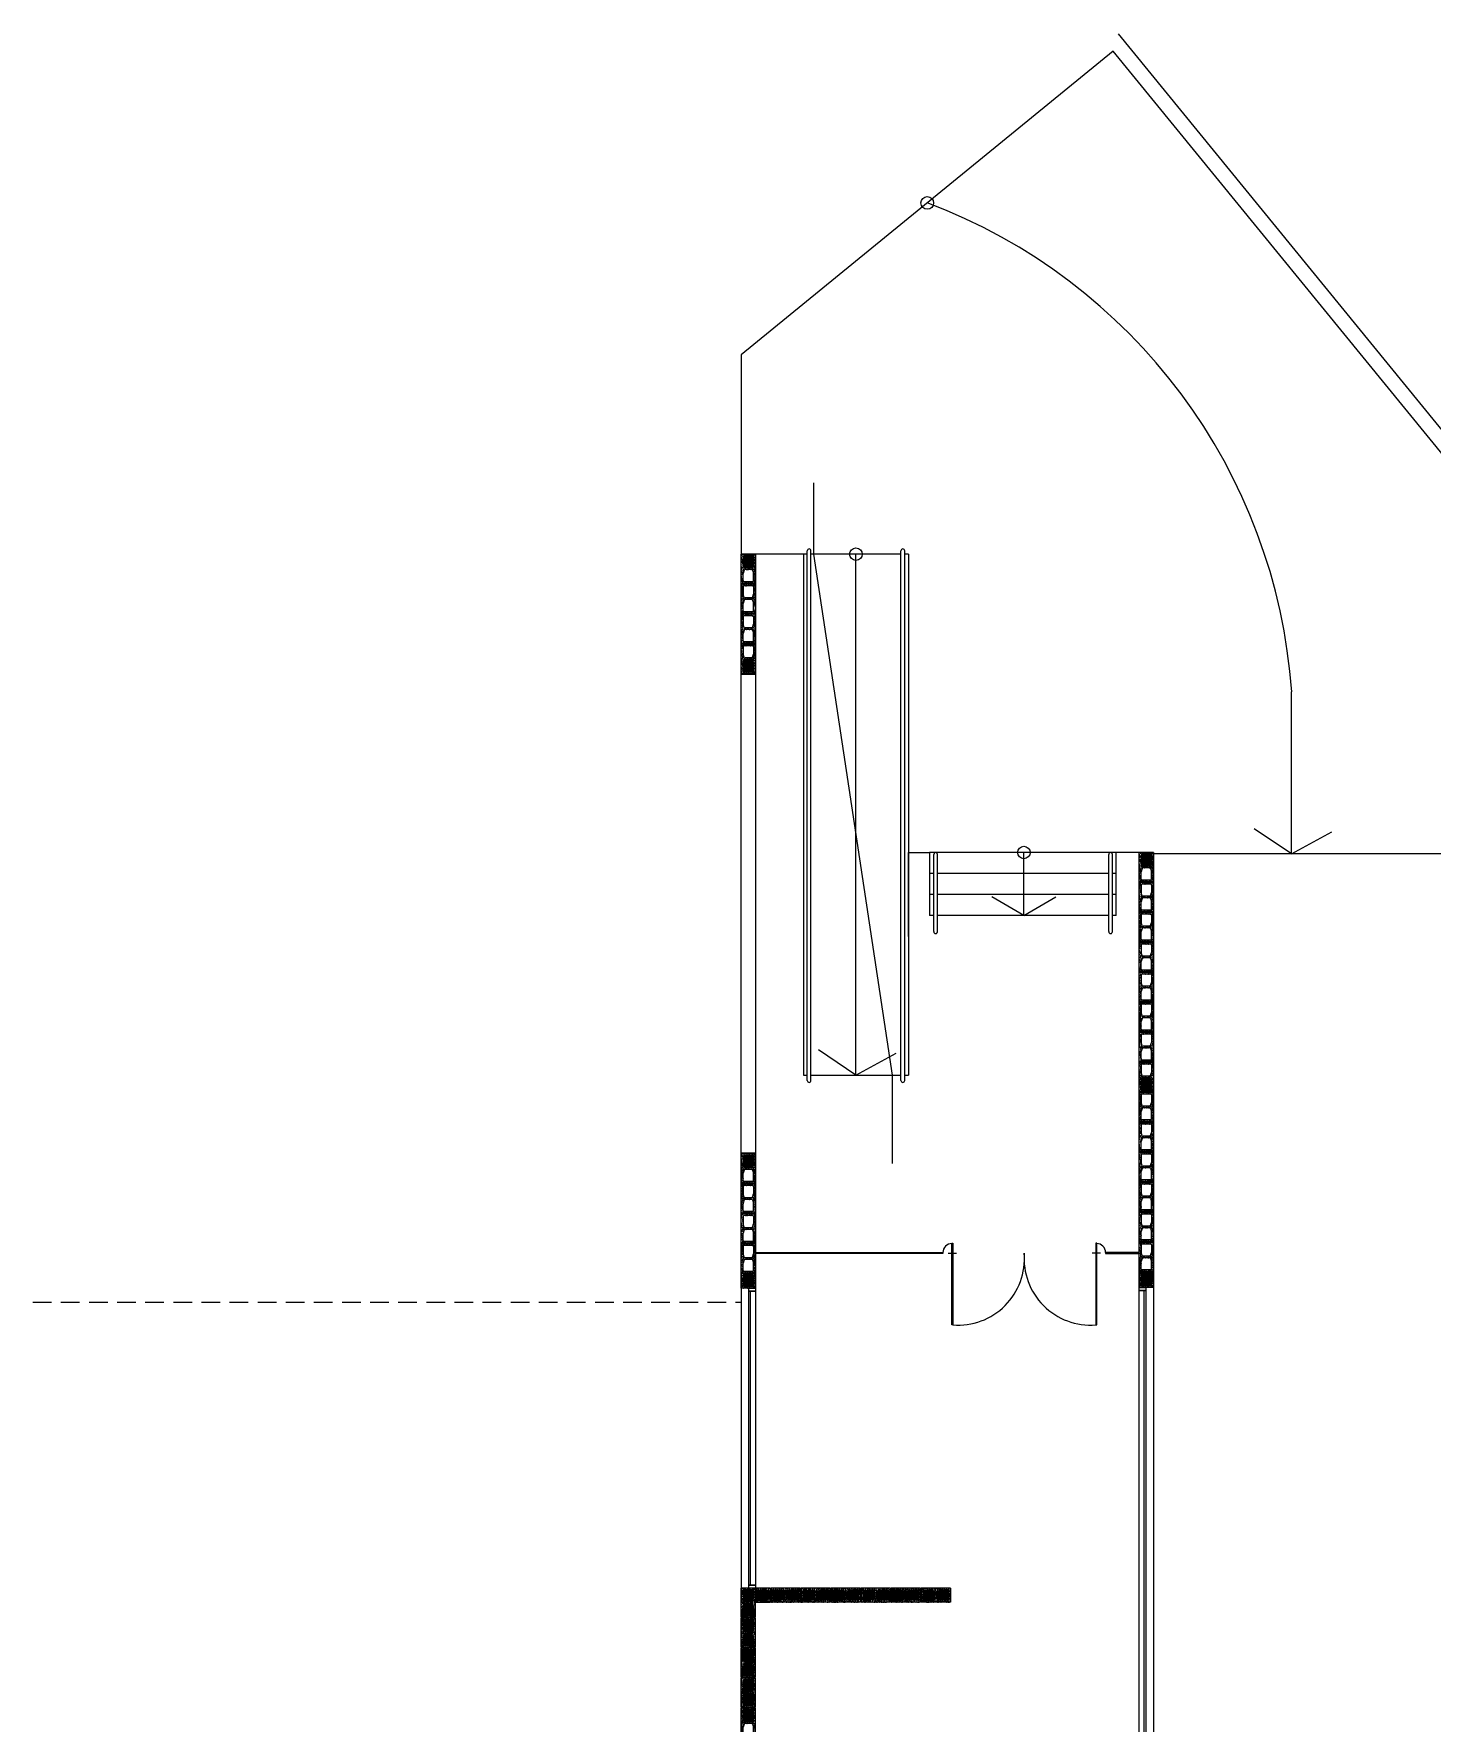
# Model space of a CAD drawing. Header units: millimetres. Extents: x 64 to 283, y 16 to 153.
# Drawn here: x 239.31 to 257.97, y 120.6 to 143.14 of the extents above; entities that cross this region are included whole.
import ezdxf

# ---------------------------------------------------------------- set-up
doc = ezdxf.new("R2010")
doc.units = ezdxf.units.MM
doc.linetypes.add('CONTIN', pattern=[0])
doc.linetypes.add('DASHED2', pattern=[0.375, 0.25, -0.125])
for name, color, linetype, lineweight in [('__VIGA_DE_FUNDACION', 3, 'CONTIN', 0), ('A-CARPINTERIAS', 252, 'Continuous', 0), ('ARQ', 1, 'Continuous', 0), ('HATCH_1', 253, 'Continuous', 0), ('MAMP_BLOQUE_HORMIGON_BLOQU', 67, 'Continuous', 0), ('MURO', 3, 'Continuous', 0), ('MURO_VISTA', 252, 'Continuous', 0)]:
    doc.layers.add(name, color=color, linetype=linetype, lineweight=lineweight)
pattern_1 = [(225, (260.997651, 43.938817), (0.0088388348, -0.0088388348), [])]
pattern_2 = [(315, (329.220826, 134.462684), (0.0088388348, 0.0088388348), [])]
pattern_3 = [(315, (328.820826, 134.462684), (0.0088388348, 0.0088388348), [])]
pattern_4 = [(315, (328.420826, 134.462684), (0.0088388348, 0.0088388348), [])]
pattern_5 = [(315, (328.020826, 134.462684), (0.0088388348, 0.0088388348), [])]
pattern_6 = [(315, (327.620826, 134.46404), (0.0088388348, 0.0088388348), [])]
pattern_7 = [(315, (329.620826, 134.462684), (0.0088388348, 0.0088388348), [])]
pattern_8 = [(225, (260.997651, 43.538817), (0.0088388348, -0.0088388348), [])]
pattern_9 = [(225, (260.997651, 43.138817), (0.0088388348, -0.0088388348), [])]
pattern_10 = [(225, (260.997651, 42.738817), (0.0088388348, -0.0088388348), [])]

# ---------------------------------------------------------------- blocks, each defined once
blk = doc.blocks.new('A$C2D8E3321')
at = {"layer": 'MAMP_BLOQUE_HORMIGON_BLOQU', "linetype": 'Continuous'}
h = blk.add_hatch(dxfattribs=at)
h.set_pattern_fill('AR-CONC', color=253, scale=0.2, style=0)
h.set_pattern_definition([(50, (-279883.144, 27804.65), (36.4369338, -3.187817), [3.81, -41.91]), (355, (-279883.144, 27804.65), (-7.0486843, 38.211369), [3.048, -33.528117]), (100.451445, (-279880.108, 27804.384), (29.3882494, 35.0235504), [3.238002, -35.618049]), (46.1842, (-279883.144, 27814.81), (54.215808, -8.4084656), [5.715, -62.865]), (96.635558, (-279878.626, 27814.11), (47.480827, 49.485225), [4.857005, -53.427122]), (351.184151, (-279883.144, 27814.81), (47.480827, 49.485225), [4.571993, -50.291946]), (21, (-279878.064, 27812.27), (30.3228783, -20.4530396), [3.81, -41.91]), (326, (-279878.064, 27812.27), (12.3604057, 36.837593), [3.048, -33.528]), (71.451445, (-279875.537, 27810.566), (42.683284, 16.3845538), [3.238002, -35.6179875]), (37.5, (-279883.144, 27804.65), (0.61772065, 16.9110078), [0, -33.1216, 0, -34.036, 0, -33.655]), (7.5, (-279883.144, 27804.65), (13.3639325, 20.036115), [0, -19.4056, 0, -32.3596, 0, -12.827]), (327.5, (-279894.472, 27804.65), (27.11811903, -1.1457488), [0, -12.7, 0, -39.624, 0, -52.578]), (317.5, (-279899.552, 27804.65), (29.6258363, 5.0852982), [0, -16.51, 0, -26.3144, 0, -37.338])])
h.paths.add_polyline_path([(0, 190), (0, 0), (390, 0), (390, 190)])
h.paths.add_polyline_path([(214, 150), (256, 163), (356, 163, -0.414214), (368, 151), (368, 39, -0.414214), (356, 27), (256, 27), (214, 39, -0.315202), (206, 51), (206, 139, -0.315202)], flags=16)
h.paths.add_polyline_path([(184, 139), (184, 51, -0.315202), (176, 39), (134, 27), (34, 27, -0.414214), (22, 39), (22, 151, -0.414214), (34, 163), (134, 163), (176, 150, -0.315202)], flags=16)
for p, q in [((390, 190), (0, 190)), ((0, 190), (0, 0)), ((22, 151), (22, 39)), ((34, 163), (134, 163)), ((34, 27), (134, 27)), ((176, 150), (134, 163)), ((176, 39), (134, 27)), ((184, 139), (184, 51)), ((206, 139), (206, 51)), ((214, 150), (256, 163)), ((214, 39), (256, 27)), ((356, 163), (256, 163)), ((356, 27), (256, 27)), ((368, 151), (368, 39)), ((390, 190), (390, 0)), ((390, 0), (0, 0))]:
    blk.add_line(p, q)
for centre, start, end in [((34, 151), 90, 180), ((34, 39), 180, 270), ((172, 139), 0, 69.9797), ((172, 51), 290.0203, 0), ((218, 139), 110.0203, 180), ((218, 51), 180, 249.9797), ((356, 151), 0, 90), ((356, 39), 270, 0)]:
    blk.add_arc(centre, 12, start, end)

msp = doc.modelspace()

# ---------------------------------------------------------------- hatches: boundary and pattern name
at = {"layer": 'HATCH_1', "linetype": 'Continuous'}
h = msp.add_hatch(dxfattribs=at)
h.set_pattern_fill('LINE', color=40, scale=0.1, angle=225)
h.set_pattern_definition([(225, (260.997651, 57.729152), (0.0088388348, -0.0088388348), [])])
h.paths.add_polyline_path([(248.803, 136.013, -0.346235), (248.791, 136.023), (248.779, 136.063), (248.779, 136.163, -0.414214), (248.791, 136.175), (248.903, 136.175, -0.414214), (248.915, 136.163), (248.915, 136.063), (248.902, 136.021, -0.315202), (248.891, 136.013)])
h = msp.add_hatch(dxfattribs=at)
h.set_pattern_fill('LINE', color=40, scale=0.1, angle=225)
h.set_pattern_definition([(225, (260.997651, 56.529152), (0.0088388348, -0.0088388348), [])])
h.paths.add_polyline_path([(248.803, 134.791, 0.346235), (248.791, 134.782), (248.779, 134.741), (248.779, 134.641, 0.414214), (248.791, 134.629), (248.903, 134.629, 0.414214), (248.915, 134.641), (248.915, 134.741), (248.902, 134.784, 0.315202), (248.891, 134.791)])
h = msp.add_hatch(dxfattribs=at)
h.set_pattern_fill('LINE', color=40, scale=0.1, angle=225)
h.set_pattern_definition([(225, (266.307651, 53.749184), (0.0088388348, -0.0088388348), [])])
h.paths.add_polyline_path([(254.113, 132.034, -0.346235), (254.101, 132.043), (254.089, 132.084), (254.089, 132.184, -0.414214), (254.101, 132.196), (254.213, 132.196, -0.414214), (254.225, 132.184), (254.225, 132.084), (254.212, 132.041, -0.315202), (254.201, 132.034)])
h = msp.add_hatch(dxfattribs=at)
h.set_pattern_fill('LINE', color=40, scale=0.1, angle=225)
h.set_pattern_definition([(225, (266.307651, 50.949184), (0.0088388348, -0.0088388348), [])])
h.paths.add_polyline_path([(254.113, 129.212, 0.346235), (254.101, 129.202), (254.089, 129.162), (254.089, 129.062, 0.414214), (254.101, 129.05), (254.213, 129.05, 0.414214), (254.225, 129.062), (254.225, 129.162), (254.212, 129.204, 0.315202), (254.201, 129.212)])
h = msp.add_hatch(dxfattribs=at)
h.set_pattern_fill('LINE', color=40, scale=0.1, angle=225)
h.set_pattern_definition([(225, (260.997612, 49.729152), (0.0088388348, -0.0088388348), [])])
h.paths.add_polyline_path([(248.803, 128.013, -0.346235), (248.791, 128.023), (248.779, 128.063), (248.779, 128.163, -0.414214), (248.791, 128.175), (248.903, 128.175, -0.414214), (248.915, 128.163), (248.915, 128.063), (248.902, 128.021, -0.315202), (248.891, 128.013)])
h = msp.add_hatch(dxfattribs=at)
h.set_pattern_fill('LINE', color=40, scale=0.1, angle=45)
h.set_pattern_definition([(45, (236.697277, 204.875802), (-0.0088388348, 0.0088388348), [])])
h.paths.add_polyline_path([(248.892, 126.591, -0.346235), (248.903, 126.582), (248.916, 126.541), (248.916, 126.441, -0.414214), (248.904, 126.429), (248.792, 126.429, -0.414214), (248.78, 126.441), (248.78, 126.541), (248.793, 126.584, -0.315202), (248.804, 126.591)])
h = msp.add_hatch(dxfattribs=at)
h.set_pattern_fill('LINE', color=40, scale=0.1, angle=45)
h.set_pattern_definition([(45, (242.007309, 204.885802), (-0.0088388348, 0.0088388348), [])])
h.paths.add_polyline_path([(254.202, 126.601, -0.346235), (254.213, 126.592), (254.226, 126.551), (254.226, 126.451, -0.414214), (254.214, 126.439), (254.102, 126.439, -0.414214), (254.09, 126.451), (254.09, 126.551), (254.103, 126.594, -0.315202), (254.114, 126.601)])
h = msp.add_hatch(dxfattribs=at)
h.set_pattern_fill('LINE', color=40, scale=0.1, angle=225)
h.set_pattern_definition(pattern_1)
h.paths.add_polyline_path([(248.803, 122.223, -0.346235), (248.791, 122.232), (248.779, 122.273), (248.779, 122.373, -0.414214), (248.791, 122.385), (248.903, 122.385, -0.414214), (248.915, 122.373), (248.915, 122.273), (248.902, 122.231, -0.315202), (248.891, 122.223)])
h = msp.add_hatch(dxfattribs=at)
h.set_pattern_fill('LINE', color=40, scale=0.1, angle=315)
h.set_pattern_definition([(315, (327.41623, 134.464855), (0.0088388348, 0.0088388348), [])])
h.paths.add_polyline_path([(249.132, 122.27, -0.346235), (249.123, 122.259), (249.082, 122.246), (248.982, 122.246, -0.414214), (248.97, 122.258), (248.97, 122.37, -0.414214), (248.982, 122.382), (249.082, 122.382), (249.124, 122.37, -0.315202), (249.132, 122.358)])
h = msp.add_hatch(dxfattribs=at)
h.set_pattern_fill('LINE', color=40, scale=0.1, angle=315)
h.set_pattern_definition(pattern_6)
h.paths.add_polyline_path([(249.336, 122.27, -0.346235), (249.327, 122.258), (249.286, 122.246), (249.186, 122.246, -0.414214), (249.174, 122.258), (249.174, 122.369, -0.414214), (249.186, 122.381), (249.286, 122.381), (249.329, 122.369, -0.315202), (249.336, 122.357)])
h = msp.add_hatch(dxfattribs=at)
h.set_pattern_fill('LINE', color=40, scale=0.1, angle=315)
h.set_pattern_definition(pattern_6)
h.paths.add_polyline_path([(249.358, 122.27, 0.346235), (249.368, 122.258), (249.408, 122.246), (249.508, 122.246, 0.414214), (249.52, 122.258), (249.52, 122.369, 0.414214), (249.508, 122.381), (249.408, 122.381), (249.366, 122.369, 0.315202), (249.358, 122.357)])
h = msp.add_hatch(dxfattribs=at)
h.set_pattern_fill('LINE', color=40, scale=0.1, angle=315)
h.set_pattern_definition(pattern_5)
h.paths.add_polyline_path([(249.736, 122.268, -0.346235), (249.727, 122.257), (249.686, 122.244), (249.586, 122.244, -0.414214), (249.574, 122.256), (249.574, 122.368, -0.414214), (249.586, 122.38), (249.686, 122.38), (249.729, 122.367, -0.315202), (249.736, 122.356)])
h = msp.add_hatch(dxfattribs=at)
h.set_pattern_fill('LINE', color=40, scale=0.1, angle=315)
h.set_pattern_definition(pattern_5)
h.paths.add_polyline_path([(249.758, 122.268, 0.346235), (249.768, 122.257), (249.808, 122.244), (249.908, 122.244, 0.414214), (249.92, 122.256), (249.92, 122.368, 0.414214), (249.908, 122.38), (249.808, 122.38), (249.766, 122.367, 0.315202), (249.758, 122.356)])
h = msp.add_hatch(dxfattribs=at)
h.set_pattern_fill('LINE', color=40, scale=0.1, angle=315)
h.set_pattern_definition(pattern_4)
h.paths.add_polyline_path([(250.136, 122.268, -0.346235), (250.127, 122.257), (250.086, 122.244), (249.986, 122.244, -0.414214), (249.974, 122.256), (249.974, 122.368, -0.414214), (249.986, 122.38), (250.086, 122.38), (250.129, 122.367, -0.315202), (250.136, 122.356)])
h = msp.add_hatch(dxfattribs=at)
h.set_pattern_fill('LINE', color=40, scale=0.1, angle=315)
h.set_pattern_definition(pattern_4)
h.paths.add_polyline_path([(250.158, 122.268, 0.346235), (250.168, 122.257), (250.208, 122.244), (250.308, 122.244, 0.414214), (250.32, 122.256), (250.32, 122.368, 0.414214), (250.308, 122.38), (250.208, 122.38), (250.166, 122.367, 0.315202), (250.158, 122.356)])
h = msp.add_hatch(dxfattribs=at)
h.set_pattern_fill('LINE', color=40, scale=0.1, angle=315)
h.set_pattern_definition(pattern_3)
h.paths.add_polyline_path([(250.536, 122.268, -0.346235), (250.527, 122.257), (250.486, 122.244), (250.386, 122.244, -0.414214), (250.374, 122.256), (250.374, 122.368, -0.414214), (250.386, 122.38), (250.486, 122.38), (250.529, 122.367, -0.315202), (250.536, 122.356)])
h = msp.add_hatch(dxfattribs=at)
h.set_pattern_fill('LINE', color=40, scale=0.1, angle=315)
h.set_pattern_definition(pattern_3)
h.paths.add_polyline_path([(250.558, 122.268, 0.346235), (250.568, 122.257), (250.608, 122.244), (250.708, 122.244, 0.414214), (250.72, 122.256), (250.72, 122.368, 0.414214), (250.708, 122.38), (250.608, 122.38), (250.566, 122.367, 0.315202), (250.558, 122.356)])
h = msp.add_hatch(dxfattribs=at)
h.set_pattern_fill('LINE', color=40, scale=0.1, angle=315)
h.set_pattern_definition(pattern_2)
h.paths.add_polyline_path([(250.936, 122.268, -0.346235), (250.927, 122.257), (250.886, 122.244), (250.786, 122.244, -0.414214), (250.774, 122.256), (250.774, 122.368, -0.414214), (250.786, 122.38), (250.886, 122.38), (250.929, 122.367, -0.315202), (250.936, 122.356)])
h = msp.add_hatch(dxfattribs=at)
h.set_pattern_fill('LINE', color=40, scale=0.1, angle=315)
h.set_pattern_definition(pattern_2)
h.paths.add_polyline_path([(250.958, 122.268, 0.346235), (250.968, 122.257), (251.008, 122.244), (251.108, 122.244, 0.414214), (251.12, 122.256), (251.12, 122.368, 0.414214), (251.108, 122.38), (251.008, 122.38), (250.966, 122.367, 0.315202), (250.958, 122.356)])
h = msp.add_hatch(dxfattribs=at)
h.set_pattern_fill('LINE', color=40, scale=0.1, angle=315)
h.set_pattern_definition(pattern_7)
h.paths.add_polyline_path([(251.336, 122.268, -0.346235), (251.327, 122.257), (251.286, 122.244), (251.186, 122.244, -0.414214), (251.174, 122.256), (251.174, 122.368, -0.414214), (251.186, 122.38), (251.286, 122.38), (251.329, 122.367, -0.315202), (251.336, 122.356)])
h = msp.add_hatch(dxfattribs=at)
h.set_pattern_fill('LINE', color=40, scale=0.1, angle=315)
h.set_pattern_definition(pattern_7)
h.paths.add_polyline_path([(251.358, 122.268, 0.346235), (251.368, 122.257), (251.408, 122.244), (251.508, 122.244, 0.414214), (251.52, 122.256), (251.52, 122.368, 0.414214), (251.508, 122.38), (251.408, 122.38), (251.366, 122.367, 0.315202), (251.358, 122.356)])
h = msp.add_hatch(dxfattribs=at)
h.set_pattern_fill('LINE', color=40, scale=0.1, angle=225)
h.set_pattern_definition(pattern_1)
h.paths.add_polyline_path([(248.803, 122.201, 0.346235), (248.791, 122.192), (248.779, 122.151), (248.779, 122.051, 0.414214), (248.791, 122.039), (248.903, 122.039, 0.414214), (248.915, 122.051), (248.915, 122.151), (248.902, 122.193, 0.315202), (248.891, 122.201)])
h = msp.add_hatch(dxfattribs=at)
h.set_pattern_fill('LINE', color=40, scale=0.1, angle=225)
h.set_pattern_definition(pattern_8)
h.paths.add_polyline_path([(248.803, 121.823, -0.346235), (248.791, 121.832), (248.779, 121.873), (248.779, 121.973, -0.414214), (248.791, 121.985), (248.903, 121.985, -0.414214), (248.915, 121.973), (248.915, 121.873), (248.902, 121.831, -0.315202), (248.891, 121.823)])
h = msp.add_hatch(dxfattribs=at)
h.set_pattern_fill('LINE', color=40, scale=0.1, angle=225)
h.set_pattern_definition(pattern_8)
h.paths.add_polyline_path([(248.803, 121.801, 0.346235), (248.791, 121.792), (248.779, 121.751), (248.779, 121.651, 0.414214), (248.791, 121.639), (248.903, 121.639, 0.414214), (248.915, 121.651), (248.915, 121.751), (248.902, 121.793, 0.315202), (248.891, 121.801)])
h = msp.add_hatch(dxfattribs=at)
h.set_pattern_fill('LINE', color=40, scale=0.1, angle=225)
h.set_pattern_definition(pattern_9)
h.paths.add_polyline_path([(248.803, 121.423, -0.346235), (248.791, 121.432), (248.779, 121.473), (248.779, 121.573, -0.414214), (248.791, 121.585), (248.903, 121.585, -0.414214), (248.915, 121.573), (248.915, 121.473), (248.902, 121.431, -0.315202), (248.891, 121.423)])
h = msp.add_hatch(dxfattribs=at)
h.set_pattern_fill('LINE', color=40, scale=0.1, angle=225)
h.set_pattern_definition(pattern_9)
h.paths.add_polyline_path([(248.803, 121.401, 0.346235), (248.791, 121.392), (248.779, 121.351), (248.779, 121.251, 0.414214), (248.791, 121.239), (248.903, 121.239, 0.414214), (248.915, 121.251), (248.915, 121.351), (248.902, 121.393, 0.315202), (248.891, 121.401)])
h = msp.add_hatch(dxfattribs=at)
h.set_pattern_fill('LINE', color=40, scale=0.1, angle=225)
h.set_pattern_definition(pattern_10)
h.paths.add_polyline_path([(248.803, 121.023, -0.346235), (248.791, 121.032), (248.779, 121.073), (248.779, 121.173, -0.414214), (248.791, 121.185), (248.903, 121.185, -0.414214), (248.915, 121.173), (248.915, 121.073), (248.902, 121.031, -0.315202), (248.891, 121.023)])
h = msp.add_hatch(dxfattribs=at)
h.set_pattern_fill('LINE', color=40, scale=0.1, angle=225)
h.set_pattern_definition(pattern_10)
h.paths.add_polyline_path([(248.803, 121.001, 0.346235), (248.791, 120.992), (248.779, 120.951), (248.779, 120.851, 0.414214), (248.791, 120.839), (248.903, 120.839, 0.414214), (248.915, 120.851), (248.915, 120.951), (248.902, 120.993, 0.315202), (248.891, 121.001)])
h = msp.add_hatch(dxfattribs=at)
h.set_pattern_fill('LINE', color=40, scale=0.1, angle=225)
h.set_pattern_definition([(225, (260.997651, 42.338817), (0.0088388348, -0.0088388348), [])])
h.paths.add_polyline_path([(248.803, 120.623, -0.346235), (248.791, 120.632), (248.779, 120.673), (248.779, 120.773, -0.414214), (248.791, 120.785), (248.903, 120.785, -0.414214), (248.915, 120.773), (248.915, 120.673), (248.902, 120.631, -0.315202), (248.891, 120.623)])
at = {"layer": 'MAMP_BLOQUE_HORMIGON_BLOQU', "linetype": 'Continuous'}
h = msp.add_hatch(dxfattribs=at)
h.set_pattern_fill('AR-CONC', color=253, scale=0.0002, angle=270, style=0)
h.set_pattern_definition([(320, (276.557098, 403.2906), (-0.003187817, -0.0364369338), [0.00381, -0.04191]), (265, (276.557098, 403.2906), (0.038211369, 0.0070486843), [0.003048, -0.033528117]), (10.451445, (276.556832, 403.287565), (0.0350235504, -0.0293882494), [0.003238002, -0.035618049]), (316.1842, (276.567258, 403.2906), (-0.0084084656, -0.054215808), [0.005715, -0.062865]), (6.635558, (276.566557, 403.286083), (0.049485225, -0.047480827), [0.004857005, -0.053427122]), (261.184151, (276.56726, 403.2906), (0.049485225, -0.047480827), [0.004571993, -0.050291946]), (291, (276.564718, 403.28552), (-0.0204530396, -0.0303228783), [0.00381, -0.04191]), (236, (276.564718, 403.28552), (0.036837593, -0.0123604057), [0.003048, -0.033528]), (341.451445, (276.563013, 403.282994), (0.016384554, -0.042683284), [0.003238002, -0.0356179875]), (307.5, (276.557098, 403.290601), (0.0169110078, -0.00061772065), [0, -0.0331216, 0, -0.034036, 0, -0.033655]), (277.5, (276.557098, 403.290601), (0.020036115, -0.0133639325), [0, -0.0194056, 0, -0.0323596, 0, -0.012827]), (237.5, (276.557098, 403.30193), (-0.0011457488, -0.02711811903), [0, -0.0127, 0, -0.039624, 0, -0.052578]), (227.5, (276.557098, 403.30701), (0.0050852982, -0.0296258363), [0, -0.01651, 0, -0.0263144, 0, -0.037338])])
h.paths.add_polyline_path([(248.891, 126.591), (248.803, 126.591, 0.315202), (248.792, 126.584), (248.779, 126.541), (248.779, 126.441, 0.414214), (248.791, 126.429), (248.903, 126.429, 0.414214), (248.915, 126.441), (248.915, 126.541), (248.903, 126.582, 0.346235)], flags=16)
h.paths.add_polyline_path([(248.752, 126.602), (248.942, 126.602), (248.942, 126.407), (248.752, 126.407)])
h = msp.add_hatch(dxfattribs=at)
h.set_pattern_fill('AR-CONC', color=253, scale=0.0002, angle=270, style=0)
h.set_pattern_definition([(320, (281.86713, 403.3006), (-0.003187817, -0.0364369338), [0.00381, -0.04191]), (265, (281.86713, 403.3006), (0.038211369, 0.0070486843), [0.003048, -0.033528117]), (10.451445, (281.866864, 403.297565), (0.0350235504, -0.0293882494), [0.003238002, -0.035618049]), (316.1842, (281.87729, 403.3006), (-0.0084084656, -0.054215808), [0.005715, -0.062865]), (6.635558, (281.87659, 403.296083), (0.049485225, -0.047480827), [0.004857005, -0.053427122]), (261.184151, (281.87729, 403.3006), (0.049485225, -0.047480827), [0.004571993, -0.050291946]), (291, (281.87475, 403.29552), (-0.0204530396, -0.0303228783), [0.00381, -0.04191]), (236, (281.87475, 403.29552), (0.036837593, -0.0123604057), [0.003048, -0.033528]), (341.451445, (281.873046, 403.292994), (0.016384554, -0.042683284), [0.003238002, -0.0356179875]), (307.5, (281.86713, 403.300601), (0.0169110078, -0.00061772065), [0, -0.0331216, 0, -0.034036, 0, -0.033655]), (277.5, (281.86713, 403.300601), (0.020036115, -0.0133639325), [0, -0.0194056, 0, -0.0323596, 0, -0.012827]), (237.5, (281.86713, 403.31193), (-0.0011457488, -0.02711811903), [0, -0.0127, 0, -0.039624, 0, -0.052578]), (227.5, (281.86713, 403.31701), (0.0050852982, -0.0296258363), [0, -0.01651, 0, -0.0263144, 0, -0.037338])])
h.paths.add_polyline_path([(254.201, 126.601), (254.113, 126.601, 0.315202), (254.102, 126.594), (254.089, 126.551), (254.089, 126.451, 0.414214), (254.101, 126.439), (254.213, 126.439, 0.414214), (254.225, 126.451), (254.225, 126.551), (254.213, 126.592, 0.346235)], flags=16)
h.paths.add_polyline_path([(254.062, 126.612), (254.252, 126.612), (254.252, 126.417), (254.062, 126.417)])
h = msp.add_hatch(dxfattribs=at)
h.set_pattern_fill('AR-CONC', color=253, scale=0.0002, angle=180, style=0)
h.set_pattern_definition([(230, (525.831063, 94.60277), (-0.0364369338, 0.003187817), [0.00381, -0.04191]), (175, (525.831063, 94.60277), (0.0070486843, -0.038211369), [0.003048, -0.033528117]), (280.451445, (525.828027, 94.603036), (-0.0293882494, -0.0350235504), [0.003238002, -0.035618049]), (226.1842, (525.831063, 94.59261), (-0.054215808, 0.0084084656), [0.005715, -0.062865]), (276.635558, (525.826545, 94.59331), (-0.047480827, -0.049485225), [0.004857005, -0.053427122]), (171.184151, (525.831063, 94.59261), (-0.047480827, -0.049485225), [0.004571993, -0.050291946]), (201, (525.825983, 94.59515), (-0.0303228783, 0.0204530396), [0.00381, -0.04191]), (146, (525.825983, 94.59515), (-0.0123604057, -0.036837593), [0.003048, -0.033528]), (251.451445, (525.823456, 94.596855), (-0.042683284, -0.016384554), [0.003238002, -0.0356179875]), (217.5, (525.831063, 94.60277), (-0.00061772065, -0.0169110078), [0, -0.0331216, 0, -0.034036, 0, -0.033655]), (187.5, (525.831063, 94.60277), (-0.0133639325, -0.020036115), [0, -0.0194056, 0, -0.0323596, 0, -0.012827]), (147.5, (525.842391, 94.60277), (-0.02711811903, 0.0011457488), [0, -0.0127, 0, -0.039624, 0, -0.052578]), (137.5, (525.847471, 94.60277), (-0.0296258363, -0.0050852982), [0, -0.01651, 0, -0.0263144, 0, -0.037338])])
h.paths.add_polyline_path([(249.132, 122.269), (249.132, 122.357, 0.315202), (249.124, 122.368), (249.082, 122.381), (248.982, 122.381, 0.414214), (248.97, 122.369), (248.97, 122.257, 0.414214), (248.982, 122.245), (249.082, 122.245), (249.123, 122.257, 0.346235)], flags=16)
h.paths.add_polyline_path([(249.143, 122.407), (249.143, 122.217), (248.948, 122.217), (248.948, 122.407)])

# ---------------------------------------------------------------- linework, layer by layer
at = {"elevation": 1.064}
msp.add_lwpolyline([(249.718, 137.147), (249.718, 136.197), (250.768, 129.246), (250.768, 128.068)], dxfattribs=at)
at = {"layer": '__VIGA_DE_FUNDACION'}
for p, q in [((282.505, 107.962, 1.064), (253.785, 143.138, 1.064)), ((282.227, 107.986, 1.064), (253.715, 142.908, 1.064))]:
    msp.add_line(p, q, dxfattribs=at)
at = {"layer": 'A-CARPINTERIAS'}
for p, q in [((251.512, 126.872, 6.405), (251.624, 126.872, 6.405)), ((251.568, 126.901, 6.405), (251.568, 126.844, 6.405)), ((253.544, 126.872, 6.405), (253.432, 126.872, 6.405)), ((253.488, 126.901, 6.405), (253.488, 126.844, 6.405)), ((248.877, 122.447, 1.07), (248.877, 126.367, 1.07)), ((254.127, 120.257, 1.067), (254.126, 126.377, 1.066))]:
    msp.add_line(p, q, dxfattribs=at)
for points, elevation in [([(251.442, 126.868), (248.942, 126.868), (248.942, 126.882), (251.442, 126.882)], 6.405), ([(251.575, 127.005), (251.575, 125.916), (251.561, 125.916), (251.561, 127.005)], 6.405), ([(253.481, 127.005), (253.481, 125.916), (253.495, 125.916), (253.495, 127.005)], 6.405), ([(253.614, 126.868), (254.062, 126.868), (254.062, 126.882), (253.614, 126.882)], 6.405), ([(254.152, 126.417), (254.152, 126.377), (254.062, 126.377), (254.062, 126.417)], 1.066), ([(248.942, 126.407), (248.942, 126.367), (248.852, 126.367), (248.852, 126.407)], 1.066), ([(248.942, 126.367), (248.942, 122.447), (248.852, 122.447), (248.852, 126.367)], 1.07), ([(254.152, 126.377), (254.152, 120.257), (254.062, 120.257), (254.062, 126.377)], 1.066), ([(248.942, 122.447), (248.942, 122.407), (248.852, 122.407), (248.852, 122.447)], 1.07)]:
    msp.add_lwpolyline(points, close=True, dxfattribs=dict(at, elevation=elevation))
at = {"layer": 'A-CARPINTERIAS', "color": 251}
for centre, radius, start, end in [((251.566, 126.879, 6.405), 0.124, 91.4073, 178.4437), ((251.645, 126.8, 6.405), 0.886, 265.5032, 4.6792), ((253.412, 126.8, 6.405), 0.886, 175.3208, 274.4968), ((253.49, 126.879, 6.405), 0.124, 1.5563, 88.5927)]:
    msp.add_arc(centre, radius, start, end, dxfattribs=at)
at = {"layer": 'ARQ', "linetype": 'DASHED2', "elevation": 0.031}
msp.add_lwpolyline([(210.052, 120.218), (210.052, 126.218), (248.752, 126.218), (248.752, 120.218)], dxfattribs=at)
at = {"layer": 'MAMP_BLOQUE_HORMIGON_BLOQU'}
for p, q in [((248.752, 126.602, 1.066), (248.752, 126.407, 1.066)), ((248.942, 126.602, 1.066), (248.752, 126.602, 1.066)), ((248.752, 126.602, 1.066), (248.752, 126.407, 1.066)), ((248.792, 126.584, 1.066), (248.779, 126.541, 1.066)), ((248.779, 126.441, 1.066), (248.779, 126.541, 1.066)), ((248.903, 126.429, 1.066), (248.791, 126.429, 1.066)), ((248.891, 126.591, 1.066), (248.803, 126.591, 1.066)), ((248.902, 126.584, 1.066), (248.915, 126.541, 1.066)), ((248.915, 126.441, 1.066), (248.915, 126.541, 1.066)), ((248.942, 126.602, 1.066), (248.942, 126.407, 1.066)), ((248.942, 126.407, 1.066), (248.942, 126.602, 1.066)), ((254.062, 126.612, 1.066), (254.062, 126.417, 1.066)), ((254.252, 126.612, 1.066), (254.062, 126.612, 1.066)), ((254.062, 126.612, 1.066), (254.062, 126.417, 1.066)), ((254.252, 126.417, 1.066), (254.062, 126.417, 1.066)), ((254.102, 126.594, 1.066), (254.089, 126.551, 1.066)), ((254.089, 126.451, 1.066), (254.089, 126.551, 1.066)), ((254.213, 126.439, 1.066), (254.101, 126.439, 1.066)), ((254.201, 126.601, 1.066), (254.113, 126.601, 1.066)), ((254.212, 126.594, 1.066), (254.225, 126.551, 1.066)), ((254.225, 126.451, 1.066), (254.225, 126.551, 1.066)), ((254.252, 126.612, 1.066), (254.252, 126.417, 1.066)), ((254.252, 126.417, 1.066), (254.252, 126.612, 1.066)), ((248.942, 126.407, 1.066), (248.752, 126.407, 1.066)), ((249.143, 122.407), (248.948, 122.407)), ((248.948, 122.217), (248.948, 122.407)), ((249.143, 122.407), (248.948, 122.407)), ((248.97, 122.257), (248.97, 122.369)), ((248.982, 122.381), (249.082, 122.381)), ((249.124, 122.368), (249.082, 122.381)), ((249.132, 122.269), (249.132, 122.357)), ((249.143, 122.217), (249.143, 122.407)), ((249.143, 122.217), (248.948, 122.217)), ((248.948, 122.217), (249.143, 122.217)), ((248.982, 122.245), (249.082, 122.245)), ((249.124, 122.258), (249.082, 122.245))]:
    msp.add_line(p, q, dxfattribs=at)
for centre, start, end in [((248.791, 126.441, 1.066), 180, 270), ((248.803, 126.579, 1.066), 90, 159.9797), ((248.803, 126.579, 1.066), 90, 159.9797), ((248.891, 126.579, 1.066), 20.0203, 90), ((248.903, 126.441, 1.066), 270, 0), ((254.101, 126.451, 1.066), 180, 270), ((254.113, 126.589, 1.066), 90, 159.9797), ((254.113, 126.589, 1.066), 90, 159.9797), ((254.201, 126.589, 1.066), 20.0203, 90), ((254.213, 126.451, 1.066), 270, 0), ((248.982, 122.369), 90, 180), ((249.12, 122.357), 0, 69.9797), ((249.12, 122.357), 0, 69.9797), ((248.982, 122.257), 180, 270), ((249.12, 122.269), 290.0203, 0)]:
    msp.add_arc(centre, 0.012, start, end, dxfattribs=at)
at = {"layer": 'MURO'}
msp.add_line((254.062, 126.417, 1.066), (254.062, 127.597, 1.066), dxfattribs=at)
at = {"layer": 'MURO', "elevation": 1.066}
for points in [[(248.942, 136.197), (248.942, 134.597), (248.752, 134.597), (248.752, 136.197)], [(254.062, 126.417), (254.062, 132.218), (254.252, 132.218), (254.252, 126.417)], [(248.942, 128.207), (248.942, 126.407), (248.752, 126.407), (248.752, 128.207)]]:
    msp.add_lwpolyline(points, close=True, dxfattribs=at)
at = {"layer": 'MURO_VISTA'}
for p, q in [((248.752, 138.856, 1.064), (248.752, 136.197, 1.066)), ((249.633, 136.197, 1.066), (248.942, 136.197, 1.066)), ((249.583, 136.197, 1.066), (249.583, 129.246, 1.066)), ((249.633, 129.176, 1.066), (249.633, 136.242, 1.066)), ((249.683, 129.176, 1.066), (249.683, 136.242, 1.066)), ((250.883, 136.197, 1.066), (249.683, 136.197, 1.066)), ((250.283, 129.246, 1.068), (250.283, 136.197, 1.066)), ((250.883, 129.176, 1.066), (250.883, 136.242, 1.066)), ((250.933, 129.176, 1.066), (250.933, 136.242, 1.066)), ((250.983, 136.197, 1.066), (250.933, 136.197, 1.066)), ((250.983, 136.197, 1.066), (250.983, 129.246, 1.066)), ((256.095, 132.198, 1.064), (256.095, 134.361, 1.064)), ((250.983, 131.098, 1.066), (250.983, 132.218, 1.066)), ((250.983, 132.218, 1.066), (251.263, 132.218, 1.066)), ((254.062, 132.218, 1.066), (251.263, 132.218, 1.066)), ((251.263, 132.218, 1.066), (251.263, 131.378, 1.072)), ((251.321, 131.162, 1.067), (251.321, 132.193, 1.066)), ((251.371, 131.162, 1.067), (251.371, 132.193, 1.066)), ((252.523, 131.378, 1.068), (252.523, 132.218, 1.064)), ((253.655, 131.162, 1.067), (253.655, 132.193, 1.066)), ((253.705, 131.162, 1.067), (253.705, 132.193, 1.066)), ((253.752, 131.378, 1.067), (253.752, 132.218, 1.064)), ((258.402, 132.198, 1.066), (254.252, 132.198, 1.066)), ((251.321, 131.938, 1.07), (251.264, 131.938, 1.07)), ((253.655, 131.938, 1.066), (251.371, 131.938, 1.066)), ((253.752, 131.938, 1.066), (253.705, 131.938, 1.066)), ((251.321, 131.658, 1.072), (251.264, 131.658, 1.072)), ((253.655, 131.658, 1.068), (251.371, 131.657, 1.068)), ((253.752, 131.658, 1.067), (253.705, 131.658, 1.068)), ((251.321, 131.378, 1.072), (251.264, 131.378, 1.072)), ((253.655, 131.378, 1.068), (251.371, 131.378, 1.067)), ((253.752, 131.378, 1.067), (253.705, 131.378, 1.068)), ((253.752, 131.378, 1.067), (253.705, 131.378, 1.068)), ((249.583, 129.246, 1.066), (249.633, 129.246, 1.066)), ((254.252, 126.417, 1.066), (254.252, 120.217, 1.066)), ((248.752, 126.407, 1.066), (248.752, 122.407))]:
    msp.add_line(p, q, dxfattribs=at)
at = {"layer": 'MURO_VISTA', "color": 5}
for p, q in [((256.095, 132.198, 1.064), (255.595, 132.535, 1.061)), ((256.095, 132.198, 1.064), (256.632, 132.495, 1.061)), ((252.523, 131.378, 1.068), (252.094, 131.628, 1.067)), ((252.523, 131.378, 1.068), (252.951, 131.628, 1.067)), ((250.283, 129.246, 1.068), (249.782, 129.584, 1.065)), ((250.283, 129.246, 1.068), (250.819, 129.543, 1.065))]:
    msp.add_line(p, q, dxfattribs=at)
at = {"layer": 'MURO_VISTA'}
for points, elevation in [([(253.715, 142.908), (248.752, 138.856)], 1.064), ([(249.683, 129.246), (250.883, 129.246)], 1.068), ([(250.933, 129.246), (250.983, 129.246)], 1.066)]:
    msp.add_lwpolyline(points, dxfattribs=dict(at, elevation=elevation))
at = {"layer": 'MURO_VISTA', "elevation": 1.066}
msp.add_lwpolyline([(248.942, 134.597), (248.942, 128.207), (248.752, 128.207), (248.752, 134.597)], close=True, dxfattribs=at)
at = {"layer": 'MURO_VISTA', "color": 5}
for centre in [(251.234, 140.882, 1.064), (251.234, 140.882, 1.064), (250.283, 136.197, 1.066), (252.523, 132.218, 1.065)]:
    msp.add_circle(centre, 0.0841, dxfattribs=at)
at = {"layer": 'MURO_VISTA'}
for centre, radius, start, end in [((248.586, 133.835, 1.064), 7.528, 4.0091, 69.4077), ((249.658, 136.242, 1.066), 0.025, 1.2093, 180), ((250.908, 136.242, 1.066), 0.025, 0, 178.7907), ((251.346, 132.193, 1.066), 0.025, 358.8471, 180), ((253.68, 132.193, 1.066), 0.025, 358.8471, 180), ((251.346, 131.162, 1.067), 0.025, 180, 0), ((253.68, 131.162, 1.067), 0.025, 180, 0), ((249.658, 129.176, 1.068), 0.025, 180, 0), ((250.908, 129.176, 1.068), 0.025, 180, 0)]:
    msp.add_arc(centre, radius, start, end, dxfattribs=at)

# ---------------------------------------------------------------- block references
at = {"layer": 'MAMP_BLOQUE_HORMIGON_BLOQU', "color": 251, "xscale": 0.001, "yscale": 0.001, "zscale": 0.001, "rotation": 270}
for p in [(248.752, 135.797, 1.066), (248.752, 135.397, 1.066), (248.752, 134.997, 1.066), (254.062, 131.818, 1.066), (254.062, 131.418, 1.066), (254.062, 131.018, 1.066), (254.062, 130.618, 1.066), (254.062, 130.218, 1.066), (254.062, 129.818, 1.066), (254.062, 129.418, 1.066), (254.062, 129.018, 1.066), (254.062, 128.618, 1.066), (254.062, 128.218, 1.066), (248.752, 128.197, 1.066), (248.752, 127.797, 1.066), (254.062, 127.818, 1.066), (248.752, 127.397, 1.066), (254.062, 127.418, 1.066), (248.752, 126.997, 1.066), (254.062, 127.018, 1.066), (248.752, 122.407, 1.064), (248.752, 122.007, 1.064), (248.752, 121.607, 1.064), (248.752, 121.207, 1.064), (248.752, 120.807, 1.064)]:
    msp.add_blockref('A$C2D8E3321', p, dxfattribs=at)
at = {"layer": 'MAMP_BLOQUE_HORMIGON_BLOQU', "color": 251, "xscale": 0.001, "yscale": 0.001, "zscale": 0.001}
for p in [(249.152, 122.217, -0.638), (249.552, 122.217, -1.276), (249.952, 122.217, -1.915), (250.352, 122.217, -2.553), (250.752, 122.217, -3.191), (251.152, 122.217, -3.829)]:
    msp.add_blockref('A$C2D8E3321', p, dxfattribs=at)
at = {"layer": 'MURO_VISTA', "xscale": 0.001, "yscale": 0.001, "zscale": 0.001, "rotation": 270}
for p in [(248.752, 136.197, 1.066), (254.062, 132.218, 1.066)]:
    msp.add_blockref('A$C2D8E3321', p, dxfattribs=at)

doc.saveas('drawing.dxf')
